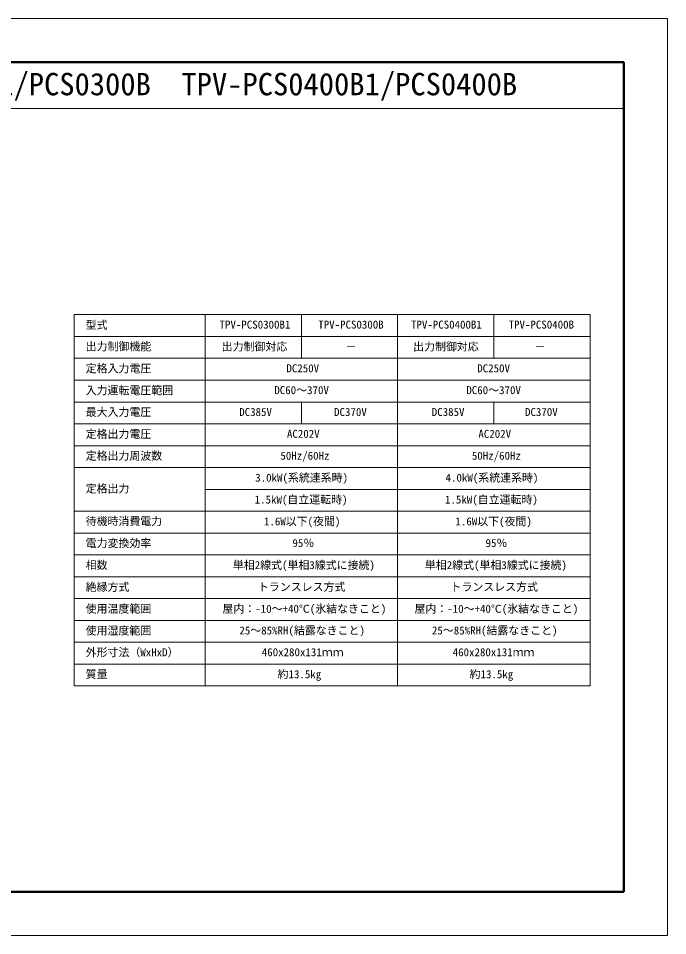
# Model space of a CAD drawing. Units: millimetres, scale not verified. Extents: x -1485 to 1485, y -1050 to 1050.
# Drawn here: x 0 to 1485, y -1050 to 1050 of the extents above; entities that cross this region are included whole.
import ezdxf
from ezdxf.enums import TextEntityAlignment as Align

# ---------------------------------------------------------------- set-up
doc = ezdxf.new("R2010")
doc.units = ezdxf.units.MM
doc.header["$LTSCALE"] = 10
for name, color, linetype, lineweight in [('0-0_0', 7, 'Continuous', 18), ('0-2_用紙枠', 7, 'Continuous', 18), ('0-3_図面枠', 7, 'Continuous', 50)]:
    doc.layers.add(name, color=color, linetype=linetype, lineweight=lineweight)
doc.styles.add('ＭＳ ゴシック', font='')
doc.styles.get('ＭＳ ゴシック').set_extended_font_data('MS Gothic')

msp = doc.modelspace()

# ---------------------------------------------------------------- linework, layer by layer
at = {"layer": '0-0_0'}
for p, q in [((127.47, 371.69), (1307.47, 371.69)), ((127.47, 371.69), (127.47, -478.31)), ((427.47, 371.69), (427.47, -478.31)), ((647.47, 371.69), (647.47, 271.69)), ((867.47, 371.69), (867.47, -478.31)), ((1087.47, 371.69), (1087.47, 271.69)), ((1307.47, 371.69), (1307.47, -478.31)), ((127.47, 321.69), (1307.47, 321.69)), ((127.47, 271.69), (1307.47, 271.69)), ((127.47, 221.69), (1307.47, 221.69)), ((127.47, 171.69), (1307.47, 171.69)), ((647.47, 171.69), (647.47, 121.69)), ((1087.47, 171.69), (1087.47, 121.69)), ((127.47, 121.69), (1307.47, 121.69)), ((127.47, 71.69), (1307.47, 71.69)), ((127.47, 21.69), (1307.47, 21.69)), ((427.47, -28.31), (1307.47, -28.31)), ((127.47, -78.31), (1307.47, -78.31)), ((127.47, -128.31), (1307.47, -128.31)), ((127.47, -178.31), (1307.47, -178.31)), ((127.47, -228.31), (1307.47, -228.31)), ((127.47, -278.31), (1307.47, -278.31)), ((127.47, -328.31), (1307.47, -328.31)), ((127.47, -378.31), (1307.47, -378.31)), ((127.47, -428.31), (1307.47, -428.31)), ((127.47, -478.31), (1307.47, -478.31))]:
    msp.add_line(p, q, dxfattribs=at)
at = {"layer": '0-2_用紙枠'}
msp.add_lwpolyline([(-1485.03, -1050), (1484.97, -1050), (1484.97, 1050), (-1485.03, 1050)], close=True, dxfattribs=at)
at = {"layer": '0-3_図面枠'}
for p, q in [((1384.97, 950), (-1285.03, 950)), ((1384.97, -950), (1384.97, 950)), ((-1285.03, -950), (1384.97, -950))]:
    msp.add_line(p, q, dxfattribs=at)
at = {"layer": '0-3_図面枠', "lineweight": 18}
msp.add_line((1384.97, 843.39), (-1285.03, 843.39), dxfattribs=at)

# ---------------------------------------------------------------- texts
at = {"layer": '0-0_0', "style": 'ＭＳ ゴシック'}
for s, p in [('  型式', (128.97, 333.46)), ('TPV-PCS0300B1', (460.08, 334.19)), ('TPV-PCS0300B', (685.9, 334.19)), ('TPV-PCS0400B1', (897.96, 334.19)), ('TPV-PCS0400B', (1121.25, 334.19)), ('  出力制御機能', (128.97, 284.14)), ('出力制御対応', (465.06, 283.85)), ('－', (748.4, 284.19)), ('出力制御対応', (902.94, 283.85)), ('－', (1180.31, 284.19)), ('  定格入力電圧', (128.97, 233.74)), ('DC250V', (612.98, 234.19)), ('DC250V', (1049.6, 234.19)), ('  入力運転電圧範囲', (128.97, 183.63)), ('DC60～370V', (585.44, 184.19)), ('DC60～370V', (1024.6, 184.19)), ('  最大入力電圧', (128.97, 133.97)), ('DC385V', (505.1, 134.19)), ('DC370V', (722.13, 134.19)), ('DC385V', (945.52, 134.19)), ('DC370V', (1158.75, 134.19)), ('  定格出力電圧', (128.97, 83.74)), ('AC202V', (614.25, 84.19)), ('AC202V', (1052.13, 84.19)), ('  定格出力周波数', (128.97, 33.8)), ('50Hz/60Hz', (599.31, 34.02)), ('50Hz/60Hz', (1037.19, 34.02)), ('3.0kW(系統連系時)', (541.69, -16.2)), ('4.0kW(系統連系時)', (977.04, -16.2)), ('  定格出力', (128.97, -41.26)), ('1.5kW(自立運転時)', (540.42, -66.37)), ('1.5kW(自立運転時)', (975.77, -66.37)), ('  待機時消費電力', (128.97, -115.98)), ('1.6W以下(夜間)', (561.71, -116.26)), ('1.6W以下(夜間)', (999.6, -116.26)), ('  電力変換効率', (128.97, -166.26)), ('95％', (626.75, -165.86)), ('95％', (1068.44, -165.86)), ('  相数', (128.97, -216.15)), ('単相2線式(単相3線式に接続)', (490.52, -216.32)), ('単相2線式(単相3線式に接続)', (929.67, -216.32)), ('  絶縁方式', (128.97, -266.43)), ('トランスレス方式', (547.94, -266.32)), ('トランスレス方式', (988.37, -266.32)), ('  使用温度範囲', (128.97, -316.32)), ('屋内：-10～+40℃(氷結なきこと)', (466.79, -316.37)), ('屋内：-10～+40℃(氷結なきこと)', (905.94, -316.37)), ('  使用湿度範囲', (128.97, -366.32)), ('25～85%RH(結露なきこと)', (505.46, -365.98)), ('25～85%RH(結露なきこと)', (945.88, -365.98)), ('  外形寸法（WxHxD）', (128.97, -415.98)), ('460x280x131ｍｍ', (556.73, -415.81)), ('460x280x131ｍｍ', (993.35, -415.81)), ('  質量', (128.97, -465.98)), ('約13.5kg', (592.87, -466.26)), ('約13.5kg', (1032.02, -466.26))]:
    msp.add_text(s, height=18.33, dxfattribs=at).set_placement(p, align=Align.BOTTOM_LEFT)
at = {"layer": '0-3_図面枠', "style": 'ＭＳ ゴシック'}
msp.add_text('パワーコンディショナ\u3000TPV-PCS0300B1/PCS0300B  TPV-PCS0400B1/PCS0400B', height=51.32, dxfattribs=at).set_placement((-1235.03, 858.39), align=Align.BOTTOM_LEFT)

doc.saveas('drawing.dxf')
